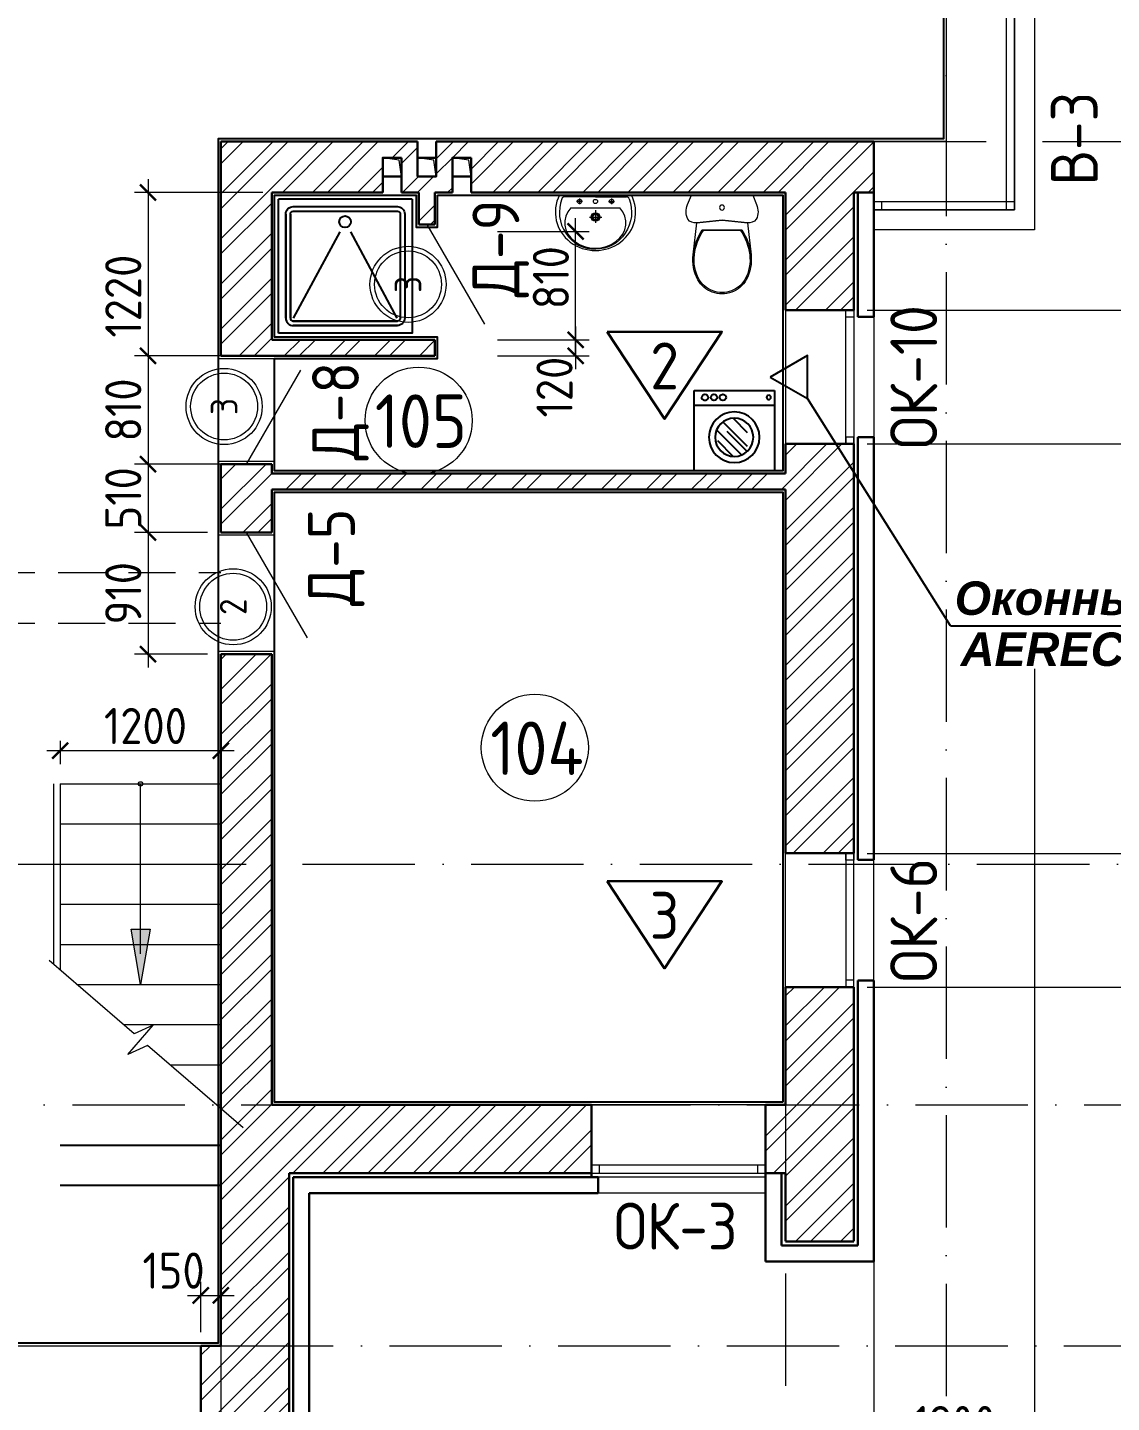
# Model space of a CAD drawing. Header units: millimetres. Extents: x 854812 to 1164625, y 589925 to 823301.
# Drawn here: x 1022050 to 1030151, y 728437 to 738715 of the extents above; entities that cross this region are included whole.
import ezdxf
from ezdxf.enums import TextEntityAlignment as Align

# ---------------------------------------------------------------- set-up
doc = ezdxf.new("R2010")
doc.units = ezdxf.units.MM
for name, pattern in [('ACAD_ISO10W100', [18, 12, -3, 0, -3]), ('JIS_08_15', [17.25, 15, -0.75, 0.75, -0.75]), ('НЕВИДИМАЯX2', [0.75, 0.5, -0.25])]:
    doc.linetypes.add(name, pattern=pattern)
doc.layers.get('Defpoints').update_dxf_attribs({"color": 40})
doc.layers.add('SANTEH', color=7, linetype='Continuous')
for name, color, linetype, lineweight in [('АР_Марка_двери', 13, 'Continuous', 9), ('АР_Отделка_трапы-лотки', 133, 'Continuous', 13), ('АР_Штрих_материалы', 27, 'Continuous', 9), ('ДВЕРИ', 184, 'Continuous', 18), ('окна', 132, 'Continuous', 18), ('оси', 50, 'JIS_08_15', 9), ('размеры', 215, 'Continuous', 13), ('САНТЕХНИКА', 7, 'Continuous', 15), ('стены', 172, 'Continuous', 30), ('текст', 7, 'Continuous', 13), ('УКАЗАТЕЛЬ', 6, 'Continuous', 13), ('ФАСАД', 7, 'Continuous', 13)]:
    doc.layers.add(name, color=color, linetype=linetype, lineweight=lineweight)
doc.styles.add('arial', font='isocpeur.ttf')
doc.styles.add('GOST 2.304', font='isocpeur.ttf', dxfattribs={"width": 0.9})
doc.styles.add('style1', font='arialbi.ttf')
doc.dimstyles.new('1', dxfattribs={"dimscale": 100, "dimtxt": 2.7, "dimasz": 1.2, "dimexe": 1, "dimexo": 1, "dimgap": 0.5, "dimtad": 1, "dimdec": 0, "dimzin": 0, "dimdsep": 46, "dimtxsty": 'GOST 2.304', "dimblk": 'ARCHTICK', "dimcen": 0.09, "dimdle": 1, "dimclrd": 256, "dimclre": 256, "dimclrt": 7, "dimadec": 0, "dimazin": 0, "dimtfac": 1, "dimtdec": 0, "dimtmove": 1, "dimatfit": 3, "dimldrblk": 'ARCHTICK', "dimfxl": 100, "dimtolj": 1, "dimtzin": 0, "dimlwd": 5, "dimlwe": 5, "dimarcsym": 1})
pattern_1 = [(45, (51302.94, 0), (-168.3798, 168.3798), []), (45, (51415.2, 0), (-168.3798, 168.3798), [])]

# ---------------------------------------------------------------- blocks, each defined once
blk = doc.blocks.new('_ArchTick')
at = {"color": 0, "linetype": 'ByBlock', "const_width": 0.15}
blk.add_lwpolyline([(-0.5, -0.5), (0.5, 0.5)], dxfattribs=at)
blk = doc.blocks.new('*D524')
at = {"layer": 'Defpoints', "color": 0, "lineweight": 50, "ltscale": 0.1}
for p in [(1029575, 734021), (1028375, 729601), (1029575, 728091)]:
    blk.add_point(p, dxfattribs=at)
at = {"layer": 'размеры', "lineweight": 5, "ltscale": 0.1}
for p, q in [((1029575, 733921), (1029575, 727991)), ((1028375, 729501), (1028375, 727991)), ((1028275, 728091), (1029675, 728091))]:
    blk.add_line(p, q, dxfattribs=at)
at = {"layer": 'размеры', "lineweight": 5, "ltscale": 0.1, "xscale": 120, "yscale": 120, "zscale": 120, "rotation": 180}
blk.add_blockref('_ArchTick', (1028375, 728091), dxfattribs=at)
at = {"layer": 'размеры', "lineweight": 5, "ltscale": 0.1, "xscale": 120, "yscale": 120, "zscale": 120}
blk.add_blockref('_ArchTick', (1029575, 728091), dxfattribs=at)
at = {"layer": 'размеры', "color": 7, "ltscale": 0.1, "insert": (1028978, 728276), "char_height": 270, "attachment_point": 5, "style": 'GOST 2.304'}
blk.add_mtext('\\A1;1200', dxfattribs=at)
blk = doc.blocks.new('ок1000')
at = {"layer": 'окна', "ltscale": 0.1}
for p, q in [((961882, 736532), (961882, 735632)), ((962542, 736582), (962542, 735582))]:
    blk.add_line(p, q, dxfattribs=at)
for points in [[(962092, 735582), (962092, 736582), (962032, 736582), (962032, 735582)], [(962092, 736530), (962092, 736582), (962032, 736582), (962032, 736530)], [(962092, 735634), (962092, 735582), (962032, 735582), (962032, 735634)]]:
    blk.add_lwpolyline(points, close=True, dxfattribs=at)
blk = doc.blocks.new('*D530')
at = {"layer": 'Defpoints', "color": 0, "lineweight": 50, "ltscale": 0.1}
for p in [(1022295, 733483), (1023495, 733483), (1022295, 733309)]:
    blk.add_point(p, dxfattribs=at)
at = {"layer": 'размеры', "lineweight": 5, "ltscale": 0.1}
for p, q in [((1022295, 733383), (1022295, 733209)), ((1023495, 733383), (1023495, 733209)), ((1023595, 733309), (1022195, 733309))]:
    blk.add_line(p, q, dxfattribs=at)
at = {"layer": 'размеры', "lineweight": 5, "ltscale": 0.1, "xscale": 120, "yscale": 120, "zscale": 120, "rotation": 180}
blk.add_blockref('_ArchTick', (1022295, 733309), dxfattribs=at)
at = {"layer": 'размеры', "lineweight": 5, "ltscale": 0.1, "xscale": 120, "yscale": 120, "zscale": 120}
blk.add_blockref('_ArchTick', (1023495, 733309), dxfattribs=at)
at = {"layer": 'размеры', "color": 7, "ltscale": 0.1, "insert": (1022932, 733494), "char_height": 270, "attachment_point": 5, "style": 'GOST 2.304'}
blk.add_mtext('\\A1;1200', dxfattribs=at)
blk = doc.blocks.new('*D562')
at = {"layer": 'Defpoints', "color": 0, "lineweight": 50, "ltscale": 0.1}
for p in [(1030677, 735602), (1031193, 735602), (1028225, 732542)]:
    blk.add_point(p, dxfattribs=at)
at = {"layer": 'размеры', "lineweight": 5, "ltscale": 0.1}
for p, q in [((1031193, 732442), (1031193, 735702)), ((1030777, 735602), (1031293, 735602)), ((1028325, 732542), (1031293, 732542))]:
    blk.add_line(p, q, dxfattribs=at)
at = {"layer": 'размеры', "lineweight": 5, "ltscale": 0.1, "xscale": 120, "yscale": 120, "zscale": 120}
for p, rotation in [((1031193, 735602), 90), ((1031193, 732542), 270)]:
    blk.add_blockref('_ArchTick', p, dxfattribs=dict(at, rotation=rotation))
at = {"layer": 'размеры', "color": 7, "ltscale": 0.1, "insert": (1031008, 734072), "char_height": 270, "attachment_point": 5, "rotation": 90, "style": 'GOST 2.304'}
blk.add_mtext('\\A1;3060', dxfattribs=at)
blk = doc.blocks.new('*D563')
at = {"layer": 'Defpoints', "color": 0, "lineweight": 50, "ltscale": 0.1}
for p in [(1028225, 736602), (1028225, 735602), (1031193, 735602)]:
    blk.add_point(p, dxfattribs=at)
at = {"layer": 'размеры', "lineweight": 5, "ltscale": 0.1}
for p, q in [((1031193, 736702), (1031193, 735502)), ((1028325, 736602), (1031293, 736602)), ((1028325, 735602), (1031293, 735602))]:
    blk.add_line(p, q, dxfattribs=at)
at = {"layer": 'размеры', "lineweight": 5, "ltscale": 0.1, "xscale": 120, "yscale": 120, "zscale": 120}
for p, rotation in [((1031193, 736602), 90), ((1031193, 735602), 270)]:
    blk.add_blockref('_ArchTick', p, dxfattribs=dict(at, rotation=rotation))
at = {"layer": 'размеры', "color": 7, "ltscale": 0.1, "insert": (1031008, 736102), "char_height": 270, "attachment_point": 5, "rotation": 90, "style": 'GOST 2.304'}
blk.add_mtext('\\A1;1000', dxfattribs=at)
blk = doc.blocks.new('*D564')
at = {"layer": 'Defpoints', "color": 0, "lineweight": 50, "ltscale": 0.1}
for p in [(1030577, 737202), (1031193, 737202), (1028225, 736602)]:
    blk.add_point(p, dxfattribs=at)
at = {"layer": 'размеры', "lineweight": 5, "ltscale": 0.1}
for p, q in [((1031193, 736502), (1031193, 737302)), ((1030677, 737202), (1031293, 737202)), ((1028325, 736602), (1031293, 736602))]:
    blk.add_line(p, q, dxfattribs=at)
at = {"layer": 'размеры', "lineweight": 5, "ltscale": 0.1, "xscale": 120, "yscale": 120, "zscale": 120}
for p, rotation in [((1031193, 737202), 90), ((1031193, 736602), 270)]:
    blk.add_blockref('_ArchTick', p, dxfattribs=dict(at, rotation=rotation))
at = {"layer": 'размеры', "color": 7, "ltscale": 0.1, "insert": (1031008, 736897), "char_height": 270, "attachment_point": 5, "rotation": 90, "style": 'GOST 2.304'}
blk.add_mtext('\\A1;600', dxfattribs=at)
blk = doc.blocks.new('*D566')
at = {"layer": 'Defpoints', "color": 0, "lineweight": 50, "ltscale": 0.1}
for p in [(1023910, 737482), (1022951, 736261), (1023910, 736261)]:
    blk.add_point(p, dxfattribs=at)
at = {"layer": 'размеры', "lineweight": 5, "ltscale": 0.1}
for p, q in [((1022951, 737582), (1022951, 736161)), ((1023810, 737482), (1022851, 737482)), ((1023810, 736261), (1022851, 736261))]:
    blk.add_line(p, q, dxfattribs=at)
at = {"layer": 'размеры', "lineweight": 5, "ltscale": 0.1, "xscale": 120, "yscale": 120, "zscale": 120}
for p, rotation in [((1022951, 737482), 90), ((1022951, 736261), 270)]:
    blk.add_blockref('_ArchTick', p, dxfattribs=dict(at, rotation=rotation))
at = {"layer": 'размеры', "color": 7, "ltscale": 0.1, "insert": (1022766, 736707), "char_height": 270, "attachment_point": 5, "rotation": 90, "style": 'GOST 2.304'}
blk.add_mtext('\\A1;1220', dxfattribs=at)
blk = doc.blocks.new('*D567')
at = {"layer": 'Defpoints', "color": 0, "lineweight": 50, "ltscale": 0.1}
for p in [(1023910, 736261), (1022951, 735451), (1023910, 735451)]:
    blk.add_point(p, dxfattribs=at)
at = {"layer": 'размеры', "lineweight": 5, "ltscale": 0.1}
for p, q in [((1022951, 736361), (1022951, 735351)), ((1023810, 736261), (1022851, 736261)), ((1023810, 735451), (1022851, 735451))]:
    blk.add_line(p, q, dxfattribs=at)
at = {"layer": 'размеры', "lineweight": 5, "ltscale": 0.1, "xscale": 120, "yscale": 120, "zscale": 120}
for p, rotation in [((1022951, 736261), 90), ((1022951, 735451), 270)]:
    blk.add_blockref('_ArchTick', p, dxfattribs=dict(at, rotation=rotation))
at = {"layer": 'размеры', "color": 7, "ltscale": 0.1, "insert": (1022766, 735856), "char_height": 270, "attachment_point": 5, "rotation": 90, "style": 'GOST 2.304'}
blk.add_mtext('\\A1;810', dxfattribs=at)
blk = doc.blocks.new('*D666')
at = {"layer": 'Defpoints', "color": 0, "lineweight": 50, "ltscale": 0.1}
for p in [(1023495, 735451), (1022951, 734941), (1023495, 734941)]:
    blk.add_point(p, dxfattribs=at)
at = {"layer": 'размеры', "lineweight": 5, "ltscale": 0.1}
for p, q in [((1022951, 735551), (1022951, 734841)), ((1023395, 735451), (1022851, 735451)), ((1023395, 734941), (1022851, 734941))]:
    blk.add_line(p, q, dxfattribs=at)
at = {"layer": 'размеры', "lineweight": 5, "ltscale": 0.1, "xscale": 120, "yscale": 120, "zscale": 120}
for p, rotation in [((1022951, 735451), 90), ((1022951, 734941), 270)]:
    blk.add_blockref('_ArchTick', p, dxfattribs=dict(at, rotation=rotation))
at = {"layer": 'размеры', "color": 7, "ltscale": 0.1, "insert": (1022766, 735196), "char_height": 270, "attachment_point": 5, "rotation": 90, "style": 'GOST 2.304'}
blk.add_mtext('\\A1;510', dxfattribs=at)
blk = doc.blocks.new('*D667')
at = {"layer": 'Defpoints', "color": 0, "lineweight": 50, "ltscale": 0.1}
for p in [(1023495, 734941), (1022951, 734031), (1023495, 734031)]:
    blk.add_point(p, dxfattribs=at)
at = {"layer": 'размеры', "lineweight": 5, "ltscale": 0.1}
for p, q in [((1022951, 735041), (1022951, 733931)), ((1023395, 734941), (1022851, 734941)), ((1023395, 734031), (1022851, 734031))]:
    blk.add_line(p, q, dxfattribs=at)
at = {"layer": 'размеры', "lineweight": 5, "ltscale": 0.1, "xscale": 120, "yscale": 120, "zscale": 120}
for p, rotation in [((1022951, 734941), 90), ((1022951, 734031), 270)]:
    blk.add_blockref('_ArchTick', p, dxfattribs=dict(at, rotation=rotation))
at = {"layer": 'размеры', "color": 7, "ltscale": 0.1, "insert": (1022766, 734486), "char_height": 270, "attachment_point": 5, "rotation": 90, "style": 'GOST 2.304'}
blk.add_mtext('\\A1;910', dxfattribs=at)
blk = doc.blocks.new('*D613')
at = {"layer": 'Defpoints', "color": 0, "lineweight": 50, "ltscale": 0.1}
for p in [(1028225, 732542), (1031193, 732542), (1028225, 731542)]:
    blk.add_point(p, dxfattribs=at)
at = {"layer": 'размеры', "lineweight": 5, "ltscale": 0.1}
for p, q in [((1031193, 731442), (1031193, 732642)), ((1028325, 732542), (1031293, 732542)), ((1028325, 731542), (1031293, 731542))]:
    blk.add_line(p, q, dxfattribs=at)
at = {"layer": 'размеры', "lineweight": 5, "ltscale": 0.1, "xscale": 120, "yscale": 120, "zscale": 120}
for p, rotation in [((1031193, 732542), 90), ((1031193, 731542), 270)]:
    blk.add_blockref('_ArchTick', p, dxfattribs=dict(at, rotation=rotation))
at = {"layer": 'размеры', "color": 7, "ltscale": 0.1, "insert": (1031008, 732042), "char_height": 270, "attachment_point": 5, "rotation": 90, "style": 'GOST 2.304'}
blk.add_mtext('\\A1;1000', dxfattribs=at)
blk = doc.blocks.new('s_45')
at = {"layer": 'САНТЕХНИКА', "flags": 128}
for points in [[(188, 0), (206, 189, 0.2888), (180, 256, 0.224419), (71, 257), (0, 229), (0, -229), (71, -257, 0.224419), (180, -256, 0.2888), (206, -189)], [(188, 0), (206, 189, 0.2888), (180, 256, 0.224419), (71, 257), (0, 229), (0, -229), (71, -257, 0.224419), (180, -256, 0.2888), (206, -189)], [(206, -189), (445, -217, -0.122327), (261, -148), (261, 148, -0.122328), (445, 217), (206, 189), (188, 0)], [(206, -189), (445, -217, -0.122327), (261, -148), (261, 148, -0.122328), (445, 217), (206, 189), (188, 0)], [(261, -148, 0.122438), (445, -217, 0.152571), (632, -181, 0.185585), (725, -73, 0.17428), (725, 73, 0.185585), (632, 181, 0.152571), (445, 217, 0.122438), (261, 148)], [(261, -148, 0.122438), (445, -217, 0.152571), (632, -181, 0.185585), (725, -73, 0.17428), (725, 73, 0.185585), (632, 181, 0.152571), (445, 217, 0.122438), (261, 148)], [(261, -136, 0.125396), (446, -207, 0.152532), (628, -173, 0.18559), (715, -70, 0.174364), (715, 70, 0.18559), (628, 173, 0.152531), (446, 207, 0.125396), (261, 136)]]:
    blk.add_lwpolyline(points, format="xyb", close=True, dxfattribs=at)
at = {"layer": 'САНТЕХНИКА'}
blk.add_circle((93, 0), 18.4, dxfattribs=at)
blk = doc.blocks.new('s_50')
at = {"layer": 'SANTEH', "ltscale": 600}
for p, q in [((600, 0), (0, 0)), ((0, 0), (0, -600)), ((491, -600), (491, 0)), ((600, -600), (600, 0)), ((297, -356), (145, -203)), ((365, -385), (183, -204)), ((393, -309), (287, -204)), ((225, -426), (107, -308)), ((305, -432), (118, -245)), ((0, -600), (600, -600))]:
    blk.add_line(p, q, dxfattribs=at)
for centre, major_axis, start_param, end_param in [((548, -42), (11.2, 11.2), 5.497787, 11.780972), ((250, -300), (134, 134), 5.497787, 11.780972), ((250, -300), (101, 101), 5.497787, 11.780972), ((548, -385), (-16.6, 16.6), -0.785398, 2.356194), ((548, -385), (-16.6, 16.6), 2.356194, 5.497787), ((548, -452), (-16.6, 16.6), -0.785398, 2.356194), ((548, -519), (16.6, 16.6), 0.785398, 3.926991), ((548, -452), (16.6, 16.6), 3.926991, 7.068583), ((548, -519), (16.6, 16.6), 3.926991, 7.068583)]:
    blk.add_ellipse(centre, major_axis=major_axis, ratio=1, start_param=start_param, end_param=end_param, dxfattribs=at)
blk = doc.blocks.new('апке55')
at = {"layer": 'САНТЕХНИКА'}
for p, q in [((3655393, 415954), (3654856, 415954)), ((3655124, 415942), (3654894, 415942)), ((3654939, 415860), (3655306, 415860)), ((3655027, 415907), (3654983, 415907)), ((3655005, 415929), (3655005, 415886)), ((3655124, 415942), (3655355, 415942)), ((3655222, 415908), (3655265, 415908)), ((3655244, 415929), (3655244, 415886)), ((3655079, 415789), (3655172, 415789)), ((3655124, 415842), (3655124, 415747))]:
    blk.add_line(p, q, dxfattribs=at)
for centre, major_axis, ratio, start_param, end_param in [((3655124, 415827), (-300, 0), 0.95522, -0.460832, 3.602425), ((3655124, 415826), (-8, -276), 0.976714, 4.368846, 6.313466), ((3655123, 415747), (-229, 0), 0.82246, -0.643341, 3.784933), ((3654894, 415920), (-15.6, -15.6), 1, 3.922916, 5.188154), ((3655005, 415907), (-15.8, 0), 1, 3.141511, 9.424696), ((3655124, 415907), (-15.8, 0), 1, 3.141511, 9.424696), ((3655244, 415908), (15.8, 0), 1, 0.000544, 6.283729), ((3655355, 415920), (-15.6, -15.6), 1, 2.666486, 3.931724), ((3655124, 415791), (-31.9, 0), 1, 3.141539203527855, 9.424724510707442), ((3655124, 415791), (-25.9, 0), 1, 3.141681, 9.424866), ((3655124, 415791), (-19.9, 0), 1, 3.141143221067577, 9.424328528247162)]:
    blk.add_ellipse(centre, major_axis=major_axis, ratio=ratio, start_param=start_param, end_param=end_param, dxfattribs=at)
at = {"layer": 'САНТЕХНИКА', "extrusion": (0, 0, -1)}
blk.add_ellipse((3655124, 415826), major_axis=(8, -276), ratio=0.976714, start_param=4.368846, end_param=6.313466, dxfattribs=at)
blk = doc.blocks.new('K10-47')
for p, q in [((51, 1085), (51, 85)), ((294, 624), (940, 971)), ((294, 543), (940, 196)), ((1051, 85), (51, 85))]:
    blk.add_line(p, q)
blk.add_lwpolyline([(51, 1085), (1051, 1085), (1051, 85)])
for points in [[(940, 140), (162, 140, -0.414214), (106, 196), (106, 974, -0.414214), (162, 1029)], [(162, 1029), (940, 1029, -0.414214), (995, 974), (995, 196, -0.141372)], [(940, 174), (162, 174, -0.414214), (140, 196), (140, 974, -0.414214), (162, 996)], [(162, 996), (940, 996, -0.414214), (962, 974), (962, 196, -0.139565)], [(162, 174), (940, 174, 0.414214), (962, 196), (962, 974, 0.139565)], [(162, 140), (940, 140, 0.414214), (995, 196), (995, 974, 0.141372)]]:
    blk.add_lwpolyline(points, format="xyb")
blk.add_circle((219, 583), 43.3)
blk = doc.blocks.new('номер помещения')
at = {"ltscale": 0.13}
blk.add_circle((0, 0), 450, dxfattribs=at)
at = {"ltscale": 0.13, "style": 'arial'}
blk.add_attdef('№', text='', height=250, dxfattribs=at).set_placement((0, 0), align=Align.MIDDLE_CENTER)
blk = doc.blocks.new('*D908')
at = {"layer": 'Defpoints', "color": 0, "lineweight": 50, "ltscale": 0.1}
for p in [(1025464, 736381), (1025464, 736261), (1026147, 736261)]:
    blk.add_point(p, dxfattribs=at)
at = {"layer": 'размеры', "lineweight": 5, "ltscale": 0.1}
for p, q in [((1026147, 736481), (1026147, 736161)), ((1025564, 736381), (1026247, 736381)), ((1025564, 736261), (1026247, 736261))]:
    blk.add_line(p, q, dxfattribs=at)
at = {"layer": 'размеры', "lineweight": 5, "ltscale": 0.1, "xscale": 120, "yscale": 120, "zscale": 120}
for p, rotation in [((1026147, 736381), 90), ((1026147, 736261), 270)]:
    blk.add_blockref('_ArchTick', p, dxfattribs=dict(at, rotation=rotation))
at = {"layer": 'размеры', "color": 7, "ltscale": 0.1, "insert": (1025989, 736027), "char_height": 270, "attachment_point": 5, "rotation": 90, "style": 'GOST 2.304'}
blk.add_mtext('\\A1;120', dxfattribs=at)
blk = doc.blocks.new('*D909')
at = {"layer": 'Defpoints', "color": 0, "lineweight": 50, "ltscale": 0.1}
for p in [(1025464, 737191), (1026147, 737191), (1025464, 736381)]:
    blk.add_point(p, dxfattribs=at)
at = {"layer": 'размеры', "lineweight": 5, "ltscale": 0.1}
for p, q in [((1026147, 736281), (1026147, 737291)), ((1025564, 737191), (1026247, 737191)), ((1025564, 736381), (1026247, 736381))]:
    blk.add_line(p, q, dxfattribs=at)
at = {"layer": 'размеры', "lineweight": 5, "ltscale": 0.1, "xscale": 120, "yscale": 120, "zscale": 120}
for p, rotation in [((1026147, 737191), 90), ((1026147, 736381), 270)]:
    blk.add_blockref('_ArchTick', p, dxfattribs=dict(at, rotation=rotation))
at = {"layer": 'размеры', "color": 7, "ltscale": 0.1, "insert": (1025962, 736845), "char_height": 270, "attachment_point": 5, "rotation": 90, "style": 'GOST 2.304'}
blk.add_mtext('\\A1;810', dxfattribs=at)
blk = doc.blocks.new('*D1511')
at = {"layer": 'Defpoints', "color": 0, "lineweight": 50, "ltscale": 0.1}
for p in [(1023495, 729238), (1023345, 728862, 0), (1023495, 728862)]:
    blk.add_point(p, dxfattribs=at)
at = {"layer": 'размеры', "lineweight": 5, "ltscale": 0.1}
for p, q in [((1023345, 728962), (1023345, 729338)), ((1023495, 728962), (1023495, 729338)), ((1023245, 729238), (1023595, 729238))]:
    blk.add_line(p, q, dxfattribs=at)
at = {"layer": 'размеры', "lineweight": 5, "ltscale": 0.1, "xscale": 120, "yscale": 120, "zscale": 120, "rotation": 180}
blk.add_blockref('_ArchTick', (1023345, 729238), dxfattribs=at)
at = {"layer": 'размеры', "lineweight": 5, "ltscale": 0.1, "xscale": 120, "yscale": 120, "zscale": 120}
blk.add_blockref('_ArchTick', (1023495, 729238), dxfattribs=at)
at = {"layer": 'размеры', "color": 7, "lineweight": 50, "ltscale": 0.1, "insert": (1023142, 729423), "char_height": 270, "attachment_point": 5, "style": 'GOST 2.304'}
blk.add_mtext('\\A1;150', dxfattribs=at)

msp = doc.modelspace()

# ---------------------------------------------------------------- hatches: boundary and pattern name
at = {"layer": 'АР_Штрих_материалы', "ltscale": 100}
h = msp.add_hatch(dxfattribs=at)
h.set_pattern_fill('ANSI32', color=256, scale=25, style=0)
h.set_pattern_definition(pattern_1)
h.paths.add_polyline_path([(1012815.5, 742771.9), (1011745.5, 742771.9), (1011745.5, 743281.9), (1011235.5, 743281.9), (1011235.5, 740661.4), (1011745.5, 740661.4), (1011745.5, 742262.1), (1012815.5, 742262.1)])
h.paths.add_polyline_path([(1016835.5, 742771.9), (1015485.5, 742771.9), (1015485.5, 743281.9), (1014975.5, 743281.9), (1014975.5, 742771.9), (1013915.5, 742771.9), (1013915.5, 742262.1), (1014975.5, 742262.1), (1014975.5, 740688.9), (1015225.5, 740688.9), (1015365.5, 740688.9), (1015365.5, 740548.9), (1015225.5, 740548.9), (1014975.5, 740548.9), (1014975.5, 740428.9), (1015225.5, 740428.9), (1015365.5, 740428.9), (1015365.5, 740158.9), (1015225.5, 740158.9), (1014975.5, 740158.9), (1014975.5, 737861.9), (1013815.5, 737861.9), (1013815.5, 737481.6), (1014975.5, 737481.6), (1014975.5, 737351.9), (1016595.5, 737351.9), (1016595.5, 737481.6), (1018335.5, 737481.6), (1018335.5, 736151.9), (1017915.4, 736151.9), (1017915.4, 736031.9), (1018335.5, 736031.9), (1018335.5, 735771.9), (1018455.5, 735771.9), (1018455.5, 737481.6), (1020705.5, 737481.6), (1020705.5, 738891.9), (1020325.5, 738891.9), (1020325.5, 737861.9), (1015485.5, 737861.9), (1015485.5, 738461.9), (1015485.5, 739638.9), (1015365.2, 739638.9), (1015225.2, 739638.9), (1015225.2, 739778.9), (1015365.2, 739778.9), (1015485.1, 739778.9), (1015485.1, 739898.9), (1015365.2, 739898.9), (1015225.2, 739898.9), (1015225.2, 740038.9), (1015365.2, 740038.9), (1015485.5, 740038.9), (1015485.5, 742261.9), (1016835.5, 742262)])
h.paths.add_polyline_path([(1018895.5, 742771.9), (1018695.5, 742771.9), (1018695.5, 743281.9), (1018185.5, 743281.9), (1018185.5, 742771.9), (1018035.5, 742771.9), (1018035.5, 742262), (1018895.5, 742262.1)], flags=17)
h.paths.add_polyline_path([(1020705.5, 744061.9), (1022055.5, 744061.9), (1022055.5, 744571.6), (1020705.5, 744571.6), (1020705.5, 745081.6), (1020195.5, 745081.6), (1020195.5, 742771.9), (1019995.5, 742771.9), (1019995.5, 742262.1), (1020325.5, 742262.1), (1020325.5, 741232.1), (1020705.5, 741232.1)])
h.paths.add_polyline_path([(1024065.5, 744571.9), (1023915.5, 744571.9), (1023915.5, 745081.9), (1023405.5, 745081.9), (1023405.5, 744571.9), (1023255.5, 744571.9), (1023255.5, 744061.9), (1024065.5, 744061.9)])
h.paths.add_polyline_path([(1027175.5, 742771.9), (1025115.5, 742771.9), (1025115.5, 742921.9), (1024605.5, 742921.9), (1024605.5, 742261.9), (1027175.5, 742261.9)])
h.paths.add_polyline_path([(1029935.5, 742771.9), (1028175.5, 742771.9), (1028175.5, 742261.9), (1028915.5, 742261.9), (1028915.5, 742261.6), (1028915.5, 742111.9), (1029425.5, 742111.9), (1029425.5, 742261.9), (1029935.5, 742261.9)])
h.paths.add_polyline_path([(1029935.5, 739661.6), (1029425.5, 739661.6), (1029425.5, 739811.6), (1028915.5, 739811.6), (1028915.5, 739001.6), (1029425.5, 739001.6), (1029425.5, 739152), (1029935.5, 739152.1)])
h.paths.add_polyline_path([(1029415.5, 739541.6), (1029555.5, 739541.6), (1029555.5, 739272), (1029415.5, 739272)], flags=16)
h.paths.add_polyline_path([(1029675.5, 739541.6), (1029815.5, 739541.6), (1029815.5, 739272), (1029675.5, 739272)], flags=16)
h.paths.add_polyline_path([(1028375.5, 737861.9), (1025105.5, 737861.9), (1025105.5, 737741.9), (1025105.5, 737601.9), (1024965.5, 737601.9), (1024965.5, 737741.9), (1024965.5, 737861.9), (1023495.5, 737861.9), (1023495.5, 736261.4), (1025095.5, 736261.4), (1025095.5, 736381.4), (1023875.5, 736381.4), (1023875.5, 737481.6), (1024705.5, 737481.8), (1024705.5, 737601.9), (1024705.5, 737741.9), (1024845.5, 737741.9), (1024845.5, 737601.9), (1024845.5, 737481.8), (1024975.5, 737481.9), (1024975.5, 737241.4), (1025095.5, 737241.4), (1025095.5, 737481.9), (1025225.5, 737481.9), (1025225.5, 737601.9), (1025225.5, 737741.9), (1025365.5, 737741.9), (1025365.5, 737601.9), (1025365.5, 737481.9), (1027715.5, 737481.9), (1027715.5, 736601.9), (1028225.5, 736601.9), (1028225.5, 737481.6), (1028375.5, 737481.6)])
h.paths.add_polyline_path([(1028225.5, 735601.9), (1027715.5, 735601.9), (1027715.5, 735381.9), (1025037.9, 735381.9, -0.0804194), (1024910, 735381.9), (1023875.5, 735381.9), (1023875.5, 735451.4), (1023495.5, 735451.4), (1023495.5, 734941.4), (1023875.5, 734941.4), (1023875.5, 735261.9), (1027715.5, 735261.9), (1027715.5, 732542.3), (1028225.5, 732542.3)])
h = msp.add_hatch(dxfattribs=at)
h.set_pattern_fill('ANSI32', color=256, scale=25, style=0)
h.set_pattern_definition(pattern_1)
h.paths.add_polyline_path([(1011745.4, 735601.9), (1011235.5, 735601.9), (1011235.5, 732542.3), (1011745.4, 732542.3)])
h.paths.add_polyline_path([(1012915.5, 737861.9), (1011745.5, 737861.9), (1011745.5, 739661.4), (1011235.5, 739661.4), (1011235.5, 736601.9), (1011745.4, 736601.9), (1011745.4, 737481.6), (1012915.5, 737481.6)])
h.paths.add_polyline_path([(1016595.5, 728701.7), (1016085.5, 728701.7), (1016085.5, 727841.6), (1016595.5, 727841.6)])
h.paths.add_polyline_path([(1020705.5, 734641.6), (1020325.5, 734641.6), (1020325.5, 732461.6), (1019805.5, 732461.6), (1019805.5, 731951.6), (1020195.5, 731951.6), (1020195.5, 729501.5), (1020705.5, 729501.5)])
h.paths.add_polyline_path([(1018805.5, 732461.6), (1018455.5, 732461.6), (1018455.5, 734521.6), (1019255.5, 734521.6), (1019255.5, 734641.6), (1018455.5, 734641.6), (1018455.5, 734761.9), (1018335.5, 734761.9), (1018335.5, 732461.6), (1017985.5, 732461.6), (1017985.5, 731951.6), (1018805.5, 731951.6)])
h.paths.add_polyline_path([(1028225.5, 731542.3), (1027715.5, 731542.3), (1027715.5, 730661.6), (1027565.5, 730661.6), (1027565.5, 730151.6), (1027715.5, 730151.6), (1027715.5, 729641.6), (1028225.5, 729641.6)])
h.paths.add_polyline_path([(1015415.5, 730661.6), (1015415.5, 730151.6), (1016085.5, 730151.6), (1016085.5, 729641.6), (1016595.5, 729641.6), (1016595.5, 731951.6), (1016985.5, 731951.6), (1016985.5, 732461.6), (1016595.5, 732461.6), (1016595.5, 736031.9), (1017005.4, 736031.9), (1017005.4, 736151.9), (1016085.5, 736151.9), (1016085.5, 733231.6), (1016475.2, 733231.6), (1016475.2, 733091.6), (1016085.5, 733091.6), (1016085.5, 730661.6)])
h.paths.add_polyline_path([(1012415.5, 730151.6), (1012415.5, 730661.6), (1011745.4, 730661.6), (1011745.4, 731542.3), (1011235.5, 731542.3), (1011235.5, 729641.6), (1011745.5, 729641.6), (1011745.5, 730151.6)])
h.paths.add_polyline_path([(1023345.5, 728861.6), (1023345.5, 728351.6), (1023495.5, 728351.6), (1023495.5, 727841.6), (1024005.5, 727841.6), (1024005.5, 730151.6), (1026265.5, 730151.6), (1026265.5, 730661.6), (1023875.5, 730661.6), (1023875.5, 734031.4), (1023495.5, 734031.4), (1023495.5, 728861.6)])
at = {"layer": 'текст', "ltscale": 0.1}
h = msp.add_hatch(color=7, dxfattribs=at)
h.dxf.hatch_style = 1
h.paths.add_polyline_path([(1022895.5, 731974.4), (1022966.1, 731974.4), (1022895.5, 731561.6), (1022824.8, 731974.4)])

# ---------------------------------------------------------------- linework, layer by layer
at = {"layer": 'Defpoints', "ltscale": 40}
for q in [(1027880.6, 735940.8), (1032219.3, 734241.5)]:
    msp.add_line((1028947.8, 734241.5), q, dxfattribs=at)
at = {"layer": 'Defpoints', "ltscale": 0.1}
for p, q in [((1022295.5, 730361.6), (1023495.5, 730361.6)), ((1022295.5, 730061.6), (1023495.5, 730061.6))]:
    msp.add_line(p, q, dxfattribs=at)
for points in [[(1020725.5, 741212.1), (1020725.5, 741212.1), (1020725.5, 744041.9), (1024585.5, 744041.9), (1024585.5, 742241.9), (1028895.5, 742241.9), (1028895.5, 737881.9), (1028895.5, 737881.9), (1023475.5, 737881.9), (1023475.5, 737881.9), (1023475.5, 737881.9), (1023475.5, 737881.9), (1023475.5, 737881.9), (1023475.5, 728881.6), (1020725.5, 728881.6), (1020725.5, 734661.6), (1018475.5, 734661.6), (1018475.5, 737461.6), (1020725.5, 737461.6), (1020725.5, 741212.1)], [(1025115.5, 737461.9), (1027695.5, 737461.9), (1027695.5, 735401.9), (1023895.5, 735401.9), (1023895.5, 736241.4), (1025115.5, 736241.4), (1025115.5, 736401.4), (1023895.5, 736401.4), (1023895.5, 737461.6), (1024955.5, 737461.9), (1024955.5, 737221.4), (1025115.5, 737221.4)], [(1027695.5, 730681.6), (1023895.5, 730681.6), (1023895.5, 735241.9), (1027695.5, 735241.9)]]:
    msp.add_lwpolyline(points, close=True, dxfattribs=at)
at = {"layer": 'Defpoints', "ltscale": 40}
msp.add_lwpolyline([(1027601.6, 736101.9), (1027880.6, 735940.8), (1027880.6, 736262.9)], close=True, dxfattribs=at)
at = {"layer": 'АР_Марка_двери', "ltscale": 0.13}
for centre in [(1024894.3, 736795.2), (1023519.8, 735882.2), (1023587.8, 734385.4)]:
    msp.add_circle(centre, 284.4, dxfattribs=at)
at = {"layer": 'АР_Отделка_трапы-лотки', "ltscale": 0.1}
for p, q in [((1023895.5, 735471.4), (1023475.5, 735471.4)), ((1023895.5, 734921.4), (1023475.5, 734921.4)), ((1023895.5, 734051.4), (1023475.5, 734051.4))]:
    msp.add_line(p, q, dxfattribs=at)
for points in [[(1020725.5, 737461.6), (1020725.5, 737861.9), (1020725.5, 738911.9), (1020305.5, 738911.9), (1020305.5, 737881.9), (1015505.5, 737881.9), (1015505.5, 742241.9), (1020305.5, 742242.1), (1020305.5, 741212.1), (1020725.5, 741212.1), (1020725.5, 744041.9), (1024585.5, 744041.9), (1024585.5, 742241.9), (1028895.5, 742241.9), (1028895.5, 737881.9), (1023475.5, 737881.9), (1023475.5, 737481.6), (1023475.5, 736241.4)], [(1023475.5, 736241.4), (1025115.5, 736241.4), (1025115.5, 736401.4), (1023895.5, 736401.4), (1023895.5, 737461.6), (1024955.5, 737461.9), (1024955.5, 737221.4), (1025115.5, 737221.4), (1025115.5, 737461.9), (1027695.5, 737461.9), (1027695.5, 735401.9), (1023895.5, 735401.9), (1023895.5, 735471.4)], [(1023475.5, 735471.4), (1023475.5, 734921.4)], [(1023895.5, 734921.4), (1023895.5, 735241.9), (1027695.5, 735241.9), (1027695.5, 730681.6), (1023895.5, 730681.6), (1023895.5, 734051.4)], [(1023475.5, 734051.4), (1023475.5, 728881.6), (1020725.5, 728881.6), (1020725.5, 734661.6), (1020325.5, 734661.6), (1020045.5, 734661.6)]]:
    msp.add_lwpolyline(points, dxfattribs=at)
at = {"layer": 'ДВЕРИ', "ltscale": 0.1}
for p, q in [((1025035.5, 737241.4), (1025465.5, 736496.6)), ((1024090.5, 736152.9), (1023685.5, 735451.4)), ((1023685.5, 734941.4), (1024140.5, 734153.3))]:
    msp.add_line(p, q, dxfattribs=at)
at = {"layer": 'окна', "ltscale": 0.1}
for p, q in [((1028915.5, 739001.6), (1028915.5, 737861.6)), ((1029425.5, 739001.6), (1029425.5, 737351.6)), ((1029575.5, 739001.6), (1029575.5, 737201.6)), ((1028915.5, 737861.9), (1028375.5, 737861.9)), ((1029425.5, 737351.6), (1028375.5, 737351.6)), ((1029575.5, 737201.6), (1028375.5, 737201.6)), ((1027565.5, 730661.6), (1026265.5, 730661.6)), ((1027565.5, 730121.6), (1026265.5, 730121.6)), ((1027565.5, 730001.6), (1026265.5, 730001.6)), ((1020705.5, 728861.6), (1023345.5, 728861.6, 0))]:
    msp.add_line(p, q, dxfattribs=at)
for points in [[(1029365.5, 739001.6), (1029365.5, 737351.6), (1029425.5, 737351.6), (1029425.5, 739001.6)], [(1029425.5, 737411.6), (1028375.5, 737411.6), (1028375.5, 737351.6), (1029425.5, 737351.6)], [(1028375.5, 737411.6), (1028375.5, 737351.6), (1028435.5, 737351.6), (1028435.5, 737411.6)], [(1029365.5, 737411.6), (1029365.5, 737351.6), (1029425.5, 737351.6), (1029425.5, 737411.6)], [(1026265.5, 730151.6), (1027565.5, 730151.6), (1027565.5, 730211.6), (1026265.5, 730211.6)], [(1026265.5, 730151.6), (1026325.5, 730151.6), (1026325.5, 730211.6), (1026265.5, 730211.6)], [(1027505.5, 730151.6), (1027565.5, 730151.6), (1027565.5, 730211.6), (1027505.5, 730211.6)]]:
    msp.add_lwpolyline(points, close=True, dxfattribs=at)
at = {"layer": 'оси', "color": 7, "linetype": 'ACAD_ISO10W100', "ltscale": 70}
for p, q in [((1028915.5, 748226.6), (1028915.5, 723436.1)), ((1028375.5, 737861.9), (1033992.5, 737861.9)), ((1020325.5, 732461.6), (1033992.5, 732461.6)), ((1016085.5, 730661.6), (1033992.5, 730661.6)), ((1027715.5, 730661.6), (1027715.5, 723436)), ((1023495.5, 728861.6), (1033992.5, 728861.6)), ((1023495.5, 728861.6), (1023495.5, 723436.1))]:
    msp.add_line(p, q, dxfattribs=at)
at = {"layer": 'стены', "ltscale": 0.1}
for p, q in [((1023495.5, 737861.9), (1023495.5, 736261.4)), ((1024965.5, 737861.9), (1023495.5, 737861.9)), ((1028375.5, 737861.9), (1025105.5, 737861.9)), ((1028375.5, 737861.9), (1028375.5, 736551.9)), ((1023875.5, 737481.9), (1023875.5, 736381.4)), ((1024705.5, 737481.6), (1023875.5, 737481.6)), ((1024975.5, 737481.6), (1024845.5, 737481.6)), ((1024975.5, 737481.6), (1024845.5, 737481.6)), ((1024975.5, 737481.9), (1024975.5, 737241.4)), ((1025095.5, 737481.9), (1025095.5, 737241.4)), ((1025225.5, 737481.6), (1025095.5, 737481.6)), ((1025225.5, 737481.6), (1025095.5, 737481.6)), ((1027715.5, 737481.6), (1025365.5, 737481.6)), ((1027715.5, 737481.9), (1027715.5, 736601.9)), ((1028225.5, 737481.6), (1028225.5, 736601.9)), ((1028375.5, 737481.6), (1028225.5, 737481.6)), ((1028255.5, 737481.6), (1028255.5, 736551.9)), ((1025095.5, 737241.4), (1024975.5, 737241.4)), ((1028225.5, 736601.9), (1027715.5, 736601.9)), ((1028375.5, 736551.9), (1028255.5, 736551.9)), ((1025095.5, 736381.4), (1023875.5, 736381.4)), ((1025095.5, 736381.4), (1025095.5, 736261.4)), ((1025095.5, 736261.4), (1023495.5, 736261.4)), ((1027715.5, 735601.9), (1027715.5, 735381.9)), ((1028225.5, 735601.9), (1027715.5, 735601.9)), ((1028225.5, 735601.9), (1028225.5, 732542.3)), ((1028255.5, 735651.9), (1028255.5, 732492.3)), ((1028375.5, 735651.9), (1028255.5, 735651.9)), ((1028375.5, 735651.9), (1028375.5, 732492.3)), ((1023495.5, 735451.4), (1023495.5, 734941.4)), ((1023875.5, 735451.4), (1023495.5, 735451.4)), ((1023875.5, 735451.4), (1023495.5, 735451.4)), ((1023875.5, 735451.4), (1023875.5, 735381.9)), ((1027715.5, 735381.9), (1023875.5, 735381.9)), ((1027715.5, 735261.9), (1023875.5, 735261.9)), ((1023875.5, 735261.9), (1023875.5, 734941.4)), ((1027715.5, 735261.9), (1027715.5, 732542.3)), ((1023875.5, 734941.4), (1023495.5, 734941.4)), ((1023495.5, 734031.4), (1023495.5, 728861.6)), ((1023875.5, 734031.4), (1023495.5, 734031.4)), ((1023875.5, 734031.4), (1023875.5, 730661.6)), ((1028225.5, 732542.3), (1027715.5, 732542.3)), ((1028375.5, 732492.3), (1028255.5, 732492.3)), ((1028255.5, 731592.3), (1028255.5, 729611.9)), ((1028375.5, 731592.3), (1028255.5, 731592.3)), ((1028375.5, 731592.3), (1028375.5, 729491.9)), ((1027715.5, 731542.3), (1027715.5, 730661.6)), ((1028225.5, 731542.3), (1027715.5, 731542.3)), ((1028225.5, 731542.3), (1028225.5, 729641.9)), ((1026265.5, 730661.6), (1023875.5, 730661.6)), ((1026265.5, 730661.6), (1026265.5, 730121.6)), ((1026265.5, 730661.5), (1026265.5, 730121.6)), ((1027565.5, 730661.6), (1027565.5, 729491.6)), ((1027715.5, 730661.6), (1027565.5, 730661.6)), ((1024005.5, 730151.6), (1024005.5, 727841.9)), ((1026265.5, 730151.6), (1024005.5, 730151.6)), ((1027715.5, 730151.6), (1027565.5, 730151.6)), ((1027685.5, 730151.6), (1027685.5, 729611.6)), ((1027715.5, 730151.6), (1027715.5, 729641.9)), ((1024035.5, 730121.6), (1024035.5, 727811.9)), ((1026315.5, 730121.6), (1024035.5, 730121.6)), ((1026315.5, 730121.6), (1026315.5, 730001.6)), ((1024155.5, 730001.6), (1024155.5, 727691.9)), ((1026315.5, 730001.6), (1024155.5, 730001.6)), ((1028225.5, 729641.6), (1027715.5, 729641.6)), ((1028255.5, 729611.6), (1027685.5, 729611.6)), ((1028375.5, 729491.6), (1027565.5, 729491.6)), ((1023345.5, 728861.6), (1023495.5, 728861.6)), ((1023345.5, 728861.6, 0), (1023345.5, 728351.6, 0))]:
    msp.add_line(p, q, dxfattribs=at)
at = {"layer": 'стены', "color": 204, "ltscale": 0.3}
for p, q in [((1024965.5, 737862.2), (1024965.5, 737741.9)), ((1025105.5, 737862.2), (1025105.5, 737741.9)), ((1024705.5, 737601.9), (1024705.5, 737481.6)), ((1024845.5, 737601.9), (1024845.5, 737481.6)), ((1025225.5, 737601.9), (1025225.5, 737481.6)), ((1025365.5, 737601.9), (1025365.5, 737481.6))]:
    msp.add_line(p, q, dxfattribs=at)
for points in [[(1024845.5, 737741.9), (1024705.5, 737741.9), (1024705.5, 737601.9), (1024845.5, 737601.9)], [(1025105.5, 737741.9), (1024965.5, 737741.9), (1024965.5, 737601.9), (1025105.5, 737601.9)], [(1025365.5, 737741.9), (1025225.5, 737741.9), (1025225.5, 737601.9), (1025365.5, 737601.9)]]:
    msp.add_lwpolyline(points, close=True, dxfattribs=at)
at = {"layer": 'стены', "linetype": 'Continuous', "ltscale": 100}
for points in [[(1026383.4, 736441), (1027239.8, 736441), (1026811.6, 735789.3), (1026383.4, 736441)], [(1026383.4, 732333.9), (1027239.8, 732333.9), (1026811.6, 731682.2), (1026383.4, 732333.9)]]:
    msp.add_lwpolyline(points, dxfattribs=at)
at = {"layer": 'текст', "color": 7, "ltscale": 0.1}
msp.add_lwpolyline([(1022895.5, 731790.5), (1022895.5, 733061.6)], dxfattribs=at)
msp.add_lwpolyline([(1022895.5, 731974.4), (1022966.1, 731974.4), (1022895.5, 731561.6), (1022824.8, 731974.4)], close=True, dxfattribs=at)
at = {"layer": 'текст', "color": 7}
for centre in [(1024973.9, 735776.7), (1025841.8, 733331.5)]:
    msp.add_circle(centre, 400, dxfattribs=at)
at = {"layer": 'текст', "color": 7, "ltscale": 0.1}
msp.add_circle((1022895.5, 733061.6), 15.9, dxfattribs=at)
at = {"layer": 'УКАЗАТЕЛЬ', "ltscale": 0.1}
for p, q in [((1022295.5, 733061.6), (1022295.5, 731668.1)), ((1022295.5, 733061.6), (1023495.5, 733061.6)), ((1022295.5, 732761.6), (1023495.5, 732761.6)), ((1022295.5, 732461.6), (1023495.5, 732461.6)), ((1022295.5, 732161.6), (1023495.5, 732161.6)), ((1022295.5, 731861.6), (1023495.5, 731861.6)), ((1022419.1, 731561.6), (1023495.5, 731561.6)), ((1022767.6, 731261.6), (1023495.5, 731261.6)), ((1023116, 730961.6), (1023495.5, 730961.6)), ((1023464.4, 730661.6), (1023495.5, 730661.6))]:
    msp.add_line(p, q, dxfattribs=at)
for points in [[(1024845.5, 737601.9), (1024827.6, 737724.5), (1024705.5, 737741.9)], [(1025105.5, 737601.9), (1025087.6, 737724.5), (1024965.5, 737741.9)], [(1025365.5, 737601.9), (1025347.6, 737724.5), (1025225.5, 737741.9)], [(1022245.5, 733061.6), (1022245.5, 731711.1)], [(1022295.5, 733061.6), (1022295.5, 731668.1)]]:
    msp.add_lwpolyline(points, dxfattribs=at)
at = {"layer": 'УКАЗАТЕЛЬ'}
msp.add_lwpolyline([(1023663.2, 730490.4), (1022948.2, 731106), (1022800.7, 731038), (1022990.3, 731258.2), (1022847.8, 731192.5), (1022211.5, 731740.4)], dxfattribs=at)
at = {"layer": 'ФАСАД', "color": 204, "linetype": 'НЕВИДИМАЯX2', "ltscale": 700}
for p, q in [((1020705.5, 734641.6), (1023495.5, 734641.6)), ((1020705.5, 734261.6), (1023495.5, 734261.6))]:
    msp.add_line(p, q, dxfattribs=at)

# ---------------------------------------------------------------- block references
at = {"layer": 'SANTEH', "xscale": -1, "rotation": 90}
msp.add_blockref('s_45', (1027241, 737461.9), dxfattribs=at)
at = {"layer": 'SANTEH', "rotation": 270}
msp.add_blockref('K10-47', (1023840.7, 737482.2), dxfattribs=at)
at = {"layer": 'SANTEH', "linetype": 'Continuous', "xscale": -1, "rotation": 270}
msp.add_blockref('s_50', (1027632.1, 735401.9), dxfattribs=at)
at = {"layer": 'АР_Марка_двери', "ltscale": 0.13}
ref = msp.add_blockref('номер помещения', (1024894.3, 736795.2), dxfattribs=dict(at, xscale=0.5555555555555556, yscale=0.5555555555555556, zscale=0.5555555555555556, rotation=90))
ref.add_attrib('№', '3', dxfattribs={"layer": '0', "ltscale": 0.13, "height": 200, "rotation": 90, "style": 'GOST 2.304', "width": 0.9}).set_placement((1024894.3, 736795.2), align=Align.MIDDLE_CENTER)
ref = msp.add_blockref('номер помещения', (1023519.8, 735882.2), dxfattribs=dict(at, xscale=0.5555555555555556, yscale=0.5555555555555556, zscale=0.5555555555555556, rotation=90))
ref.add_attrib('№', '3', dxfattribs={"layer": '0', "ltscale": 0.13, "height": 200, "rotation": 90, "style": 'GOST 2.304', "width": 0.9}).set_placement((1023519.8, 735882.2), align=Align.MIDDLE_CENTER)
ref = msp.add_blockref('номер помещения', (1023587.8, 734385.4), dxfattribs=dict(at, xscale=0.5555555555555556, yscale=0.5555555555555556, zscale=0.5555555555555556, rotation=90))
ref.add_attrib('№', '2', dxfattribs={"layer": '0', "ltscale": 0.13, "height": 200, "rotation": 90, "style": 'GOST 2.304', "width": 0.9}).set_placement((1023587.8, 734385.4), align=Align.MIDDLE_CENTER)
at = {"layer": 'размеры', "xscale": -1}
msp.add_blockref('ок1000', (1990257.5, 20), dxfattribs=at)
at = {"layer": 'размеры', "rotation": 180}
msp.add_blockref('ок1000', (1990257.5, 1468124.2), dxfattribs=at)
at = {"layer": 'САНТЕХНИКА', "color": 7, "rotation": 3.936696918065424e-05}
msp.add_blockref('апке55', (-2628828.6, 321505.1), dxfattribs=at)

# ---------------------------------------------------------------- texts
at = {"layer": 'Defpoints', "ltscale": 40, "style": 'style1'}
for s, p in [('Оконные клапаны', (1028979.7, 734324.5)), ('AERECO ЕММ707', (1029025.1, 733942.9))]:
    msp.add_text(s, height=250, dxfattribs=at).set_placement(p)
at = {"layer": 'АР_Марка_двери', "linetype": 'Continuous', "lineweight": 15, "style": 'GOST 2.304', "width": 0.9}
for s, p in [('В-3', (1030048.6, 737884.5)), ('Д-9', (1025725.6, 737064.6)), ('ОК-10', (1028848.6, 736101.9)), ('Д-8', (1024527.9, 735848)), ('Д-5', (1024497.2, 734755.5)), ('ОК-6', (1028848.6, 732042.3))]:
    msp.add_text(s, height=350, rotation=90, dxfattribs=at).set_placement(p, align=Align.CENTER)
msp.add_text('ОК-3', height=350, dxfattribs=at).set_placement((1026894.9, 729580.6), align=Align.CENTER)
at = {"layer": 'АР_Отделка_трапы-лотки', "ltscale": 100, "char_height": 350, "width": 1500, "attachment_point": 5, "style": 'GOST 2.304'}
for s, insert in [('2', (1026811.6, 736185.7)), ('3', (1026811.6, 732078.6))]:
    msp.add_mtext(s, dxfattribs=dict(at, insert=insert))
at = {"layer": 'текст', "color": 7, "style": 'GOST 2.304', "width": 0.9}
for s, p in [('105', (1024990.1, 735572.6)), ('104', (1025857.9, 733127.3))]:
    msp.add_text(s, height=400, dxfattribs=at).set_placement(p, align=Align.CENTER)

# ---------------------------------------------------------------- dimensions: what is measured, and where the dimension line sits
at = {"layer": 'размеры', "ltscale": 0.1}
for base, p1, p2, angle, picture, middle in [((1022951.2698, 736261.4051), (1023909.5027, 737481.8664), (1023909.5027, 736261.4051), 90, '*D566', (1022951.2698, 736707.2447)), ((1026146.9, 737191.1), (1025464.4, 736381.1), (1025464.4, 737191.1), 90, '*D909', (1026146.9, 736845.2)), ((1031192.5, 737201.6), (1028225.5, 736601.9), (1030577.2, 737201.6), 90, '*D564', (1031192.5, 736896.7)), ((1022951.3, 735451.4), (1023909.5, 736261.4), (1023909.5, 735451.4), 90, '*D567', (1022951.3, 735856.4)), ((1022951.3, 734941.4), (1023495.5, 735451.4), (1023495.5, 734941.4), 90, '*D666', (1022951.3, 735196.4)), ((1029575.5, 728090.8), (1028375.5, 729601.2), (1029575.5, 734020.7), 180, '*D524', (1028977.6, 728090.8)), ((1022295.5, 733309.4), (1023495.5, 733483.1), (1022295.5, 733483.1), 180, '*D530', (1022932, 733309.4))]:
    dim = msp.add_linear_dim(base=base, p1=p1, p2=p2, angle=angle, dimstyle='1', dxfattribs=at)
    dim.commit()
    dim.dimension.update_dxf_attribs({"geometry": picture, "text_midpoint": middle, "dimtype": 160})
for base, p1, p2, angle, picture, middle in [((1031192.5, 735601.9), (1028225.5, 736601.9), (1028225.5, 735601.9), 270, '*D563', (1031007.5, 736101.9)), ((1031192.5, 735601.9), (1028225.5, 732542.3), (1030677.2, 735601.9), 90, '*D562', (1031007.5, 734072.1)), ((1022951.3, 734031.4), (1023495.5, 734941.4), (1023495.5, 734031.4), 90, '*D667', (1022766.3, 734486.4)), ((1031192.5, 732542.3), (1028225.5, 731542.3), (1028225.5, 732542.3), 90, '*D613', (1031007.5, 732042.3))]:
    dim = msp.add_linear_dim(base=base, p1=p1, p2=p2, angle=angle, dimstyle='1', dxfattribs=at)
    dim.commit()
    dim.dimension.update_dxf_attribs({"geometry": picture, "text_midpoint": middle})
dim = msp.add_linear_dim(base=(1026146.9, 736261.1), p1=(1025464.4, 736381.1), p2=(1025464.4, 736261.1), angle=90, dimstyle='1', override={"dimtmove": 2}, dxfattribs=at)
dim.commit()
dim.dimension.update_dxf_attribs({"geometry": '*D908', "text_midpoint": (1025989.3, 736026.7), "dimtype": 160})
at = {"layer": 'размеры', "color": 1, "lineweight": 50, "ltscale": 0.1}
dim = msp.add_linear_dim(base=(1023495.5, 729238.4), p1=(1023345.5, 728861.6, 0), p2=(1023495.5, 728861.6), dimstyle='1', dxfattribs=at)
dim.commit()
dim.dimension.update_dxf_attribs({"geometry": '*D1511', "text_midpoint": (1023141.9, 729238.4), "dimtype": 160})

doc.saveas('drawing.dxf')
